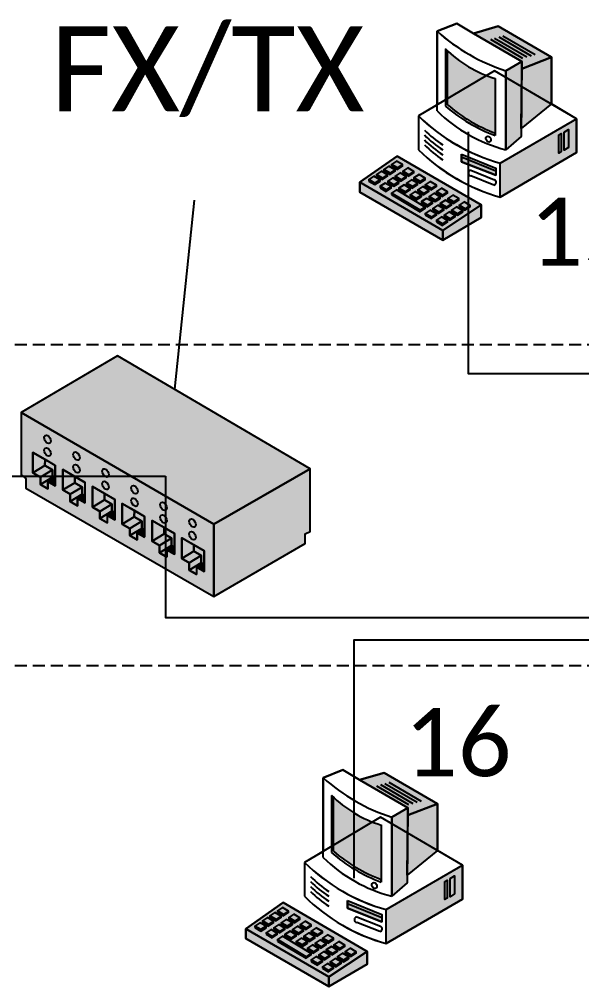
# Model space of a CAD drawing. Extents: x 1 to 296, y 20 to 201.
# Drawn here: x 172.94 to 190.46, y 135 to 165.13 of the extents above; entities that cross this region are included whole.
import ezdxf

# ---------------------------------------------------------------- set-up
doc = ezdxf.new("R2010")
doc.units = 0
doc.header["$LTSCALE"] = 2.97
doc.header["$MEASUREMENT"] = 0
doc.linetypes.add('HIDDEN2', pattern=[0.1875, 0.125, -0.0625])
doc.layers.get('0').update_dxf_attribs({"linetype": 'CONTINUOUS'})
doc.layers.add('CALLOUT', color=7, linetype='CONTINUOUS')
doc.layers.add('CONNECTOR', color=7, linetype='CONTINUOUS')
doc.styles.get("Standard").update_dxf_attribs({"font": 'txt.shx'})

msp = doc.modelspace()

# ---------------------------------------------------------------- hatches: boundary and pattern name
for color, points in [(7, [(188.592, 163.589), (188.594, 163.82), (187.089, 164.692), (187.853, 164.912), (189.514, 163.945)]), (7, [(188.592, 163.589), (189.514, 163.945), (189.514, 162.493), (188.574, 161.724)]), (7, [(188.094, 161.064), (188.094, 163.527), (188.594, 163.82), (188.574, 161.482)]), (7, [(187.919, 160.648), (190.3, 162.032), (190.3, 160.976), (187.919, 159.591)]), (253, [(186.717, 160.932), (187.788, 160.493), (187.788, 160.273), (186.717, 160.691)]), (7, [(183.55, 160.053), (184.708, 160.866), (187.329, 159.349), (186.128, 158.555)]), (7, [(183.55, 160.053), (186.128, 158.555), (186.128, 158.25), (183.55, 159.745)]), (7, [(186.128, 158.25), (186.128, 158.555), (187.329, 159.349), (187.329, 158.954)]), (6, [(179, 147.15), (181.85, 148.8), (181.85, 149.1), (182, 149.175), (182, 151.125), (176, 154.65), (173, 152.887), (173, 150.938), (173.15, 150.825), (173.15, 150.525)]), (7, [(173, 152.887), (179, 149.4), (182, 151.125), (176, 154.65)]), (7, [(173, 150.938), (173.15, 150.825), (173.15, 150.525), (179, 147.15), (179, 149.4), (173, 152.887)]), (7, [(173.367, 151.001), (173.741, 151.227), (173.743, 151.422), (173.367, 151.638)]), (7, [(173.743, 151.422), (173.741, 151.227), (173.973, 151.093), (173.973, 150.868), (174.062, 150.817), (174.062, 151.237)]), (7, [(173.599, 150.867), (173.973, 151.093), (173.741, 151.227), (173.367, 151.001)]), (7, [(173.599, 150.642), (173.973, 150.868), (173.973, 151.093), (173.599, 150.867)]), (7, [(174.295, 150.469), (174.669, 150.696), (174.671, 150.891), (174.295, 151.107)]), (7, [(179, 147.15), (181.85, 148.8), (181.85, 149.1), (182, 149.175), (182, 151.125), (179, 149.4)]), (7, [(173.831, 150.508), (173.831, 150.733), (174.028, 150.837), (173.973, 150.868), (173.599, 150.642)]), (7, [(174.062, 150.599), (174.062, 150.817), (174.028, 150.837), (173.831, 150.733)]), (7, [(174.527, 150.335), (174.9, 150.562), (174.669, 150.696), (174.295, 150.469)]), (7, [(174.671, 150.891), (174.669, 150.696), (174.9, 150.562), (174.9, 150.337), (174.99, 150.285), (174.99, 150.705)]), (7, [(174.527, 150.11), (174.9, 150.337), (174.9, 150.562), (174.527, 150.335)]), (7, [(175.223, 149.937), (175.596, 150.164), (175.599, 150.359), (175.223, 150.575)]), (7, [(175.599, 150.359), (175.596, 150.164), (175.828, 150.03), (175.828, 149.805), (175.917, 149.754), (175.917, 150.174)]), (7, [(174.758, 149.977), (174.758, 150.202), (174.956, 150.306), (174.9, 150.337), (174.527, 150.11)]), (7, [(174.99, 150.068), (174.99, 150.285), (174.956, 150.306), (174.758, 150.202)]), (7, [(175.454, 149.804), (175.828, 150.03), (175.596, 150.164), (175.223, 149.937)]), (7, [(176.15, 149.406), (176.524, 149.633), (176.526, 149.828), (176.15, 150.043)]), (7, [(175.454, 149.579), (175.828, 149.805), (175.828, 150.03), (175.454, 149.804)]), (7, [(175.686, 149.445), (175.686, 149.67), (175.884, 149.774), (175.828, 149.805), (175.454, 149.579)]), (7, [(175.917, 149.536), (175.917, 149.754), (175.884, 149.774), (175.686, 149.67)]), (7, [(176.526, 149.828), (176.524, 149.633), (176.756, 149.499), (176.756, 149.274), (176.845, 149.222), (176.845, 149.642)]), (7, [(176.382, 149.272), (176.756, 149.499), (176.524, 149.633), (176.15, 149.406)]), (7, [(176.382, 149.047), (176.756, 149.274), (176.756, 149.499), (176.382, 149.272)]), (7, [(177.078, 148.874), (177.452, 149.101), (177.454, 149.296), (177.078, 149.512)]), (7, [(176.613, 148.914), (176.613, 149.139), (176.811, 149.243), (176.756, 149.274), (176.382, 149.047)]), (7, [(176.845, 149.005), (176.845, 149.222), (176.811, 149.243), (176.613, 149.139)]), (7, [(177.454, 149.296), (177.452, 149.101), (177.683, 148.967), (177.683, 148.742), (177.773, 148.691), (177.773, 149.111)]), (7, [(177.31, 148.741), (177.683, 148.967), (177.452, 149.101), (177.078, 148.874)]), (7, [(177.31, 148.516), (177.683, 148.742), (177.683, 148.967), (177.31, 148.741)]), (7, [(178.004, 148.334), (178.378, 148.561), (178.38, 148.756), (178.004, 148.972)]), (7, [(177.541, 148.382), (177.541, 148.607), (177.739, 148.711), (177.683, 148.742), (177.31, 148.516)]), (7, [(177.773, 148.473), (177.773, 148.691), (177.739, 148.711), (177.541, 148.607)]), (7, [(178.236, 148.201), (178.609, 148.427), (178.378, 148.561), (178.004, 148.334)]), (7, [(178.38, 148.756), (178.378, 148.561), (178.609, 148.427), (178.609, 148.202), (178.699, 148.151), (178.699, 148.571)]), (7, [(178.236, 147.976), (178.609, 148.202), (178.609, 148.427), (178.236, 148.201)]), (7, [(178.467, 147.842), (178.467, 148.067), (178.665, 148.171), (178.609, 148.202), (178.236, 147.976)]), (7, [(178.699, 147.933), (178.699, 148.151), (178.665, 148.171), (178.467, 148.067)]), (7, [(185.042, 140.339), (185.044, 140.57), (183.539, 141.442), (184.303, 141.662), (185.964, 140.695)]), (7, [(184.544, 137.814), (184.544, 140.277), (185.044, 140.57), (185.024, 138.232)]), (7, [(185.042, 140.339), (185.964, 140.695), (185.964, 139.243), (185.024, 138.474)]), (7, [(184.369, 137.398), (186.75, 138.782), (186.75, 137.726), (184.369, 136.341)]), (7, [(180, 136.803), (181.158, 137.616), (183.779, 136.099), (182.578, 135.305)]), (253, [(183.167, 137.682), (184.238, 137.243), (184.238, 137.023), (183.167, 137.441)]), (7, [(180, 136.803), (182.578, 135.305), (182.578, 135), (180, 136.495)]), (7, [(182.578, 135), (182.578, 135.305), (183.779, 136.099), (183.779, 135.704)])]:
    msp.add_hatch(color=color).paths.add_polyline_path(points)
h = msp.add_hatch(color=7)
edge = h.paths.add_edge_path()
edge.add_line((186.281, 162.469), (186.281, 164.143))
edge.add_line((186.281, 164.143), (186.215, 164.208))
edge.add_ellipse((188.855, 166.919), major_axis=(0.032, -3.796), ratio=0.993528, start_angle=315.0949, end_angle=342.7363)
edge.add_line((187.766, 163.285), (187.766, 161.508))
edge.add_line((187.766, 161.508), (187.766, 161.587))
edge.add_ellipse((189.404, 166.091), major_axis=(-0.122, -4.794), ratio=0.993528, start_angle=320.5053, end_angle=341.3574, ccw=False)
h = msp.add_hatch(color=251)
h.paths.add_polyline_path([(189.907, 161.614), (190.043, 161.7), (190.043, 161.138), (189.907, 161.052)])
h.paths.add_polyline_path([(189.744, 161.526), (189.819, 161.57), (189.819, 161.008), (189.744, 160.964)])
h = msp.add_hatch(color=252)
h.paths.add_polyline_path([(184.533, 160.566), (184.722, 160.453), (184.722, 160.498), (184.533, 160.611)])
h.paths.add_polyline_path([(184.884, 160.354), (185.073, 160.242), (185.073, 160.287), (184.884, 160.399)])
h.paths.add_polyline_path([(185.235, 160.143), (185.424, 160.03), (185.424, 160.075), (185.235, 160.188)])
h.paths.add_polyline_path([(185.586, 159.931), (185.775, 159.819), (185.775, 159.864), (185.586, 159.976)])
h.paths.add_polyline_path([(185.937, 159.72), (186.126, 159.607), (186.126, 159.652), (185.937, 159.765)])
h.paths.add_polyline_path([(186.288, 159.508), (186.477, 159.396), (186.477, 159.441), (186.288, 159.553)])
h.paths.add_polyline_path([(184.722, 160.498), (184.722, 160.453), (184.879, 160.557), (184.879, 160.602)])
h.paths.add_polyline_path([(185.073, 160.287), (185.073, 160.242), (185.23, 160.345), (185.23, 160.39)])
h.paths.add_polyline_path([(185.424, 160.075), (185.424, 160.03), (185.581, 160.134), (185.581, 160.179)])
h.paths.add_polyline_path([(185.775, 159.864), (185.775, 159.819), (185.932, 159.922), (185.932, 159.967)])
h.paths.add_polyline_path([(186.126, 159.652), (186.126, 159.607), (186.283, 159.711), (186.283, 159.756)])
h.paths.add_polyline_path([(186.477, 159.441), (186.477, 159.396), (186.634, 159.499), (186.634, 159.544)])
h.paths.add_polyline_path([(186.639, 159.297), (186.828, 159.184), (186.828, 159.229), (186.639, 159.342)])
h.paths.add_polyline_path([(186.828, 159.229), (186.828, 159.184), (186.985, 159.288), (186.985, 159.333)])
h.paths.add_polyline_path([(184.299, 160.408), (184.488, 160.296), (184.488, 160.341), (184.299, 160.453)])
h.paths.add_polyline_path([(184.65, 160.197), (184.839, 160.084), (184.839, 160.129), (184.65, 160.242)])
h.paths.add_polyline_path([(185.001, 159.985), (185.19, 159.873), (185.19, 159.918), (185.001, 160.03)])
h.paths.add_polyline_path([(185.352, 159.774), (185.541, 159.661), (185.541, 159.706), (185.352, 159.819)])
h.paths.add_polyline_path([(185.703, 159.562), (185.892, 159.45), (185.892, 159.495), (185.703, 159.607)])
h.paths.add_polyline_path([(186.054, 159.351), (186.243, 159.238), (186.243, 159.283), (186.054, 159.396)])
h.paths.add_polyline_path([(184.488, 160.341), (184.488, 160.296), (184.645, 160.399), (184.645, 160.444)])
h.paths.add_polyline_path([(184.839, 160.129), (184.839, 160.084), (184.996, 160.188), (184.996, 160.233)])
h.paths.add_polyline_path([(185.19, 159.918), (185.19, 159.873), (185.347, 159.976), (185.347, 160.021)])
h.paths.add_polyline_path([(185.541, 159.706), (185.541, 159.661), (185.698, 159.765), (185.698, 159.81)])
h.paths.add_polyline_path([(185.892, 159.495), (185.892, 159.45), (186.049, 159.553), (186.049, 159.598)])
h.paths.add_polyline_path([(186.243, 159.283), (186.243, 159.238), (186.4, 159.342), (186.4, 159.387)])
h.paths.add_polyline_path([(186.405, 159.139), (186.594, 159.027), (186.594, 159.072), (186.405, 159.184)])
h.paths.add_polyline_path([(186.594, 159.072), (186.594, 159.027), (186.751, 159.13), (186.751, 159.175)])
h.paths.add_polyline_path([(184.065, 160.251), (184.254, 160.138), (184.254, 160.183), (184.065, 160.296)])
h.paths.add_polyline_path([(184.416, 160.039), (184.605, 159.927), (184.605, 159.972), (184.416, 160.084)])
h.paths.add_polyline_path([(184.767, 159.828), (184.956, 159.715), (184.956, 159.76), (184.767, 159.873)])
h.paths.add_polyline_path([(185.118, 159.616), (185.307, 159.504), (185.307, 159.549), (185.118, 159.661)])
h.paths.add_polyline_path([(185.469, 159.405), (185.658, 159.292), (185.658, 159.337), (185.469, 159.45)])
h.paths.add_polyline_path([(185.82, 159.193), (186.009, 159.081), (186.009, 159.126), (185.82, 159.238)])
h.paths.add_polyline_path([(184.254, 160.183), (184.254, 160.138), (184.411, 160.242), (184.411, 160.287)])
h.paths.add_polyline_path([(184.605, 159.972), (184.605, 159.927), (184.762, 160.03), (184.762, 160.075)])
h.paths.add_polyline_path([(184.956, 159.76), (184.956, 159.715), (185.113, 159.819), (185.113, 159.864)])
h.paths.add_polyline_path([(185.307, 159.549), (185.307, 159.504), (185.464, 159.607), (185.464, 159.652)])
h.paths.add_polyline_path([(185.658, 159.337), (185.658, 159.292), (185.815, 159.396), (185.815, 159.441)])
h.paths.add_polyline_path([(186.009, 159.126), (186.009, 159.081), (186.166, 159.184), (186.166, 159.229)])
h.paths.add_polyline_path([(186.171, 158.982), (186.36, 158.869), (186.36, 158.914), (186.171, 159.027)])
h.paths.add_polyline_path([(186.36, 158.914), (186.36, 158.869), (186.517, 158.973), (186.517, 159.018)])
h.paths.add_polyline_path([(183.831, 160.093), (184.02, 159.981), (184.02, 160.026), (183.831, 160.138)])
h.paths.add_polyline_path([(184.182, 159.882), (184.371, 159.769), (184.371, 159.814), (184.182, 159.927)])
h.paths.add_polyline_path([(184.533, 159.67), (185.424, 159.135), (185.424, 159.18), (184.533, 159.715)])
h.paths.add_polyline_path([(185.586, 159.036), (185.775, 158.923), (185.775, 158.968), (185.586, 159.081)])
h.paths.add_polyline_path([(184.02, 160.026), (184.02, 159.981), (184.177, 160.084), (184.177, 160.129)])
h.paths.add_polyline_path([(184.371, 159.814), (184.371, 159.769), (184.528, 159.873), (184.528, 159.918)])
h.paths.add_polyline_path([(185.424, 159.18), (185.424, 159.135), (185.581, 159.238), (185.581, 159.283)])
h.paths.add_polyline_path([(185.775, 158.968), (185.775, 158.923), (185.932, 159.027), (185.932, 159.072)])
h.paths.add_polyline_path([(185.937, 158.824), (186.126, 158.712), (186.126, 158.757), (185.937, 158.869)])
h.paths.add_polyline_path([(186.126, 158.757), (186.126, 158.712), (186.283, 158.815), (186.283, 158.86)])
h = msp.add_hatch(color=7)
edge = h.paths.add_edge_path()
edge.add_line((182.731, 139.219), (182.731, 140.893))
edge.add_line((182.731, 140.893), (182.665, 140.958))
edge.add_ellipse((185.305, 143.669), major_axis=(0.032, -3.796), ratio=0.993528, start_angle=315.0949, end_angle=342.7363)
edge.add_line((184.216, 140.035), (184.216, 138.258))
edge.add_line((184.216, 138.258), (184.216, 138.337))
edge.add_ellipse((185.854, 142.841), major_axis=(-0.122, -4.794), ratio=0.993528, start_angle=320.5053, end_angle=341.3574, ccw=False)
h = msp.add_hatch(color=251)
h.paths.add_polyline_path([(186.357, 138.364), (186.493, 138.45), (186.493, 137.888), (186.357, 137.802)])
h.paths.add_polyline_path([(186.194, 138.276), (186.269, 138.32), (186.269, 137.758), (186.194, 137.714)])
h = msp.add_hatch(color=252)
h.paths.add_polyline_path([(180.983, 137.316), (181.172, 137.203), (181.172, 137.248), (180.983, 137.361)])
h.paths.add_polyline_path([(181.334, 137.104), (181.523, 136.992), (181.523, 137.037), (181.334, 137.149)])
h.paths.add_polyline_path([(181.685, 136.893), (181.874, 136.78), (181.874, 136.825), (181.685, 136.938)])
h.paths.add_polyline_path([(182.036, 136.681), (182.225, 136.569), (182.225, 136.614), (182.036, 136.726)])
h.paths.add_polyline_path([(182.387, 136.47), (182.576, 136.357), (182.576, 136.402), (182.387, 136.515)])
h.paths.add_polyline_path([(182.738, 136.258), (182.927, 136.146), (182.927, 136.191), (182.738, 136.303)])
h.paths.add_polyline_path([(181.172, 137.248), (181.172, 137.203), (181.329, 137.307), (181.329, 137.352)])
h.paths.add_polyline_path([(181.523, 137.037), (181.523, 136.992), (181.68, 137.095), (181.68, 137.14)])
h.paths.add_polyline_path([(181.874, 136.825), (181.874, 136.78), (182.031, 136.884), (182.031, 136.929)])
h.paths.add_polyline_path([(182.225, 136.614), (182.225, 136.569), (182.382, 136.672), (182.382, 136.717)])
h.paths.add_polyline_path([(182.576, 136.402), (182.576, 136.357), (182.733, 136.461), (182.733, 136.506)])
h.paths.add_polyline_path([(182.927, 136.191), (182.927, 136.146), (183.084, 136.249), (183.084, 136.294)])
h.paths.add_polyline_path([(183.089, 136.047), (183.278, 135.934), (183.278, 135.979), (183.089, 136.092)])
h.paths.add_polyline_path([(183.278, 135.979), (183.278, 135.934), (183.435, 136.038), (183.435, 136.083)])
h.paths.add_polyline_path([(180.749, 137.158), (180.938, 137.046), (180.938, 137.091), (180.749, 137.203)])
h.paths.add_polyline_path([(181.1, 136.947), (181.289, 136.834), (181.289, 136.879), (181.1, 136.992)])
h.paths.add_polyline_path([(181.451, 136.735), (181.64, 136.623), (181.64, 136.668), (181.451, 136.78)])
h.paths.add_polyline_path([(181.802, 136.524), (181.991, 136.411), (181.991, 136.456), (181.802, 136.569)])
h.paths.add_polyline_path([(182.153, 136.312), (182.342, 136.2), (182.342, 136.245), (182.153, 136.357)])
h.paths.add_polyline_path([(182.504, 136.101), (182.693, 135.988), (182.693, 136.033), (182.504, 136.146)])
h.paths.add_polyline_path([(180.938, 137.091), (180.938, 137.046), (181.095, 137.149), (181.095, 137.194)])
h.paths.add_polyline_path([(181.289, 136.879), (181.289, 136.834), (181.446, 136.938), (181.446, 136.983)])
h.paths.add_polyline_path([(181.64, 136.668), (181.64, 136.623), (181.797, 136.726), (181.797, 136.771)])
h.paths.add_polyline_path([(181.991, 136.456), (181.991, 136.411), (182.148, 136.515), (182.148, 136.56)])
h.paths.add_polyline_path([(182.342, 136.245), (182.342, 136.2), (182.499, 136.303), (182.499, 136.348)])
h.paths.add_polyline_path([(182.693, 136.033), (182.693, 135.988), (182.85, 136.092), (182.85, 136.137)])
h.paths.add_polyline_path([(182.855, 135.889), (183.044, 135.777), (183.044, 135.822), (182.855, 135.934)])
h.paths.add_polyline_path([(183.044, 135.822), (183.044, 135.777), (183.201, 135.88), (183.201, 135.925)])
h.paths.add_polyline_path([(180.515, 137.001), (180.704, 136.888), (180.704, 136.933), (180.515, 137.046)])
h.paths.add_polyline_path([(180.866, 136.789), (181.055, 136.677), (181.055, 136.722), (180.866, 136.834)])
h.paths.add_polyline_path([(181.217, 136.578), (181.406, 136.465), (181.406, 136.51), (181.217, 136.623)])
h.paths.add_polyline_path([(181.568, 136.366), (181.757, 136.254), (181.757, 136.299), (181.568, 136.411)])
h.paths.add_polyline_path([(181.919, 136.155), (182.108, 136.042), (182.108, 136.087), (181.919, 136.2)])
h.paths.add_polyline_path([(182.27, 135.943), (182.459, 135.831), (182.459, 135.876), (182.27, 135.988)])
h.paths.add_polyline_path([(180.704, 136.933), (180.704, 136.888), (180.861, 136.992), (180.861, 137.037)])
h.paths.add_polyline_path([(181.055, 136.722), (181.055, 136.677), (181.212, 136.78), (181.212, 136.825)])
h.paths.add_polyline_path([(181.406, 136.51), (181.406, 136.465), (181.563, 136.569), (181.563, 136.614)])
h.paths.add_polyline_path([(181.757, 136.299), (181.757, 136.254), (181.914, 136.357), (181.914, 136.402)])
h.paths.add_polyline_path([(182.108, 136.087), (182.108, 136.042), (182.265, 136.146), (182.265, 136.191)])
h.paths.add_polyline_path([(182.459, 135.876), (182.459, 135.831), (182.616, 135.934), (182.616, 135.979)])
h.paths.add_polyline_path([(182.621, 135.732), (182.81, 135.619), (182.81, 135.664), (182.621, 135.777)])
h.paths.add_polyline_path([(182.81, 135.664), (182.81, 135.619), (182.967, 135.723), (182.967, 135.768)])
h.paths.add_polyline_path([(180.281, 136.843), (180.47, 136.731), (180.47, 136.776), (180.281, 136.888)])
h.paths.add_polyline_path([(180.632, 136.632), (180.821, 136.519), (180.821, 136.564), (180.632, 136.677)])
h.paths.add_polyline_path([(180.983, 136.42), (181.874, 135.885), (181.874, 135.93), (180.983, 136.465)])
h.paths.add_polyline_path([(182.036, 135.786), (182.225, 135.673), (182.225, 135.718), (182.036, 135.831)])
h.paths.add_polyline_path([(180.47, 136.776), (180.47, 136.731), (180.627, 136.834), (180.627, 136.879)])
h.paths.add_polyline_path([(180.821, 136.564), (180.821, 136.519), (180.978, 136.623), (180.978, 136.668)])
h.paths.add_polyline_path([(181.874, 135.93), (181.874, 135.885), (182.031, 135.988), (182.031, 136.033)])
h.paths.add_polyline_path([(182.225, 135.718), (182.225, 135.673), (182.382, 135.777), (182.382, 135.822)])
h.paths.add_polyline_path([(182.387, 135.574), (182.576, 135.462), (182.576, 135.507), (182.387, 135.619)])
h.paths.add_polyline_path([(182.576, 135.507), (182.576, 135.462), (182.733, 135.565), (182.733, 135.61)])

# ---------------------------------------------------------------- linework, layer by layer
at = {"color": 7, "linetype": 'CONTINUOUS'}
for p, q in [((186.565, 165), (185.953, 164.758)), ((185.953, 164.758), (186.565, 165)), ((186.565, 165), (185.953, 164.758)), ((187.089, 164.692), (186.565, 165)), ((186.565, 165), (187.09, 164.692)), ((187.089, 164.692), (186.565, 165)), ((187.853, 164.912), (187.089, 164.692)), ((187.853, 164.912), (187.089, 164.692)), ((189.514, 163.945), (187.853, 164.912)), ((189.514, 163.945), (187.853, 164.912)), ((185.953, 164.758), (185.953, 162.463)), ((185.953, 162.274), (185.953, 164.758)), ((185.953, 164.758), (185.953, 162.45)), ((187.09, 164.692), (188.594, 163.819)), ((187.613, 164.507), (188.618, 163.923)), ((187.744, 164.543), (188.749, 163.959)), ((187.875, 164.58), (188.88, 163.996)), ((188.006, 164.616), (189.011, 164.032)), ((186.215, 164.208), (186.215, 162.428)), ((186.281, 164.143), (186.215, 164.208)), ((186.281, 162.469), (186.281, 164.143)), ((189.514, 162.493), (189.514, 163.945)), ((189.514, 162.493), (189.514, 163.945)), ((188.594, 163.819), (188.094, 163.527)), ((187.744, 163.527), (185.374, 162.12)), ((190.3, 162.032), (187.744, 163.527)), ((188.094, 163.527), (188.094, 161.064)), ((187.766, 163.285), (187.766, 161.508)), ((185.953, 162.463), (185.374, 162.12)), ((185.953, 162.45), (185.374, 162.12)), ((190.3, 162.032), (189.514, 162.493)), ((190.3, 162.032), (189.514, 162.493)), ((185.374, 162.12), (185.374, 161.064)), ((185.374, 162.12), (185.374, 161.064)), ((185.374, 162.12), (185.374, 161.064)), ((187.919, 160.648), (190.3, 162.032)), ((190.3, 160.976), (190.3, 162.032)), ((190.3, 160.976), (190.3, 162.032)), ((187.766, 161.508), (187.766, 161.587)), ((187.919, 159.591), (190.3, 160.976)), ((187.919, 159.591), (190.3, 160.976)), ((186.717, 160.844), (187.788, 160.405)), ((187.919, 159.591), (187.919, 160.648)), ((187.001, 160.427), (187.744, 160.13)), ((187.722, 159.965), (187.001, 160.251)), ((183.015, 141.75), (182.403, 141.508)), ((182.403, 141.508), (183.015, 141.75)), ((183.015, 141.75), (182.403, 141.508)), ((183.539, 141.442), (183.015, 141.75)), ((183.015, 141.75), (183.54, 141.442)), ((183.539, 141.442), (183.015, 141.75)), ((184.303, 141.662), (183.539, 141.442)), ((184.303, 141.662), (183.539, 141.442)), ((185.964, 140.695), (184.303, 141.662)), ((185.964, 140.695), (184.303, 141.662)), ((182.403, 141.508), (182.403, 139.213)), ((182.403, 139.024), (182.403, 141.508)), ((182.403, 141.508), (182.403, 139.2)), ((183.54, 141.442), (185.044, 140.569)), ((184.325, 141.33), (185.33, 140.746)), ((184.456, 141.366), (185.461, 140.782)), ((184.063, 141.257), (185.068, 140.673)), ((184.194, 141.293), (185.199, 140.709)), ((182.665, 140.958), (182.665, 139.178)), ((182.731, 140.893), (182.665, 140.958)), ((182.731, 139.219), (182.731, 140.893)), ((185.044, 140.569), (184.544, 140.277)), ((185.964, 139.243), (185.964, 140.695)), ((185.964, 139.243), (185.964, 140.695)), ((184.194, 140.277), (181.824, 138.87)), ((186.75, 138.782), (184.194, 140.277)), ((184.544, 140.277), (184.544, 137.814)), ((184.216, 140.035), (184.216, 138.258)), ((182.403, 139.213), (181.824, 138.87)), ((182.403, 139.2), (181.824, 138.87)), ((186.75, 138.782), (185.964, 139.243)), ((186.75, 138.782), (185.964, 139.243)), ((181.824, 138.87), (181.824, 137.814)), ((181.824, 138.87), (181.824, 137.814)), ((181.824, 138.87), (181.824, 137.814)), ((184.369, 137.398), (186.75, 138.782)), ((186.75, 137.726), (186.75, 138.782)), ((186.75, 137.726), (186.75, 138.782)), ((184.216, 138.258), (184.216, 138.337)), ((184.369, 136.341), (186.75, 137.726)), ((184.369, 136.341), (186.75, 137.726)), ((183.167, 137.594), (184.238, 137.155)), ((184.369, 136.341), (184.369, 137.398)), ((183.451, 137.177), (184.194, 136.88)), ((184.172, 136.715), (183.451, 137.001))]:
    msp.add_line(p, q, dxfattribs=at)
at = {"color": 7, "linetype": 'HIDDEN2'}
for p, q in [((160, 155), (280, 155)), ((160, 145), (280, 145))]:
    msp.add_line(p, q, dxfattribs=at)
at = {"color": 7, "linetype": 'CONTINUOUS'}
for points in [[(188.592, 163.589), (188.594, 163.82), (187.089, 164.692), (187.853, 164.912), (189.514, 163.945)], [(188.592, 163.589), (189.514, 163.945), (189.514, 162.493), (188.574, 161.724)], [(188.094, 161.064), (188.094, 163.527), (188.594, 163.82), (188.574, 161.482)], [(187.919, 160.648), (190.3, 162.032), (190.3, 160.976), (187.919, 159.591)], [(186.717, 160.932), (187.788, 160.493), (187.788, 160.273), (186.717, 160.691)], [(183.55, 160.053), (183.55, 159.745), (186.128, 158.25), (187.329, 158.954), (187.329, 159.349), (184.708, 160.866)], [(183.55, 160.053), (184.708, 160.866), (187.329, 159.349), (186.128, 158.555)], [(183.55, 160.053), (184.708, 160.866), (187.329, 159.349), (187.329, 158.954), (186.128, 158.25), (183.55, 159.745)], [(184.533, 160.566), (184.722, 160.453), (184.722, 160.498), (184.533, 160.611)], [(184.722, 160.498), (184.722, 160.453), (184.879, 160.557), (184.879, 160.602)], [(184.065, 160.251), (184.254, 160.138), (184.254, 160.183), (184.065, 160.296)], [(184.254, 160.183), (184.254, 160.138), (184.411, 160.242), (184.411, 160.287)], [(184.299, 160.408), (184.488, 160.296), (184.488, 160.341), (184.299, 160.453)], [(184.488, 160.341), (184.488, 160.296), (184.645, 160.399), (184.645, 160.444)], [(184.884, 160.354), (185.073, 160.242), (185.073, 160.287), (184.884, 160.399)], [(185.073, 160.287), (185.073, 160.242), (185.23, 160.345), (185.23, 160.39)], [(183.55, 160.053), (186.128, 158.555), (186.128, 158.25), (183.55, 159.745)], [(183.831, 160.093), (184.02, 159.981), (184.02, 160.026), (183.831, 160.138)], [(184.02, 160.026), (184.02, 159.981), (184.177, 160.084), (184.177, 160.129)], [(184.416, 160.039), (184.605, 159.927), (184.605, 159.972), (184.416, 160.084)], [(184.605, 159.972), (184.605, 159.927), (184.762, 160.03), (184.762, 160.075)], [(184.65, 160.197), (184.839, 160.084), (184.839, 160.129), (184.65, 160.242)], [(184.839, 160.129), (184.839, 160.084), (184.996, 160.188), (184.996, 160.233)], [(185.001, 159.985), (185.19, 159.873), (185.19, 159.918), (185.001, 160.03)], [(185.19, 159.918), (185.19, 159.873), (185.347, 159.976), (185.347, 160.021)], [(185.235, 160.143), (185.424, 160.03), (185.424, 160.075), (185.235, 160.188)], [(185.424, 160.075), (185.424, 160.03), (185.581, 160.134), (185.581, 160.179)], [(184.182, 159.882), (184.371, 159.769), (184.371, 159.814), (184.182, 159.927)], [(184.371, 159.814), (184.371, 159.769), (184.528, 159.873), (184.528, 159.918)], [(184.533, 159.67), (185.424, 159.135), (185.424, 159.18), (184.533, 159.715)], [(184.767, 159.828), (184.956, 159.715), (184.956, 159.76), (184.767, 159.873)], [(184.956, 159.76), (184.956, 159.715), (185.113, 159.819), (185.113, 159.864)], [(185.352, 159.774), (185.541, 159.661), (185.541, 159.706), (185.352, 159.819)], [(185.541, 159.706), (185.541, 159.661), (185.698, 159.765), (185.698, 159.81)], [(185.586, 159.931), (185.775, 159.819), (185.775, 159.864), (185.586, 159.976)], [(185.775, 159.864), (185.775, 159.819), (185.932, 159.922), (185.932, 159.967)], [(185.937, 159.72), (186.126, 159.607), (186.126, 159.652), (185.937, 159.765)], [(186.126, 159.652), (186.126, 159.607), (186.283, 159.711), (186.283, 159.756)], [(185.118, 159.616), (185.307, 159.504), (185.307, 159.549), (185.118, 159.661)], [(185.307, 159.549), (185.307, 159.504), (185.464, 159.607), (185.464, 159.652)], [(185.469, 159.405), (185.658, 159.292), (185.658, 159.337), (185.469, 159.45)], [(185.658, 159.337), (185.658, 159.292), (185.815, 159.396), (185.815, 159.441)], [(185.703, 159.562), (185.892, 159.45), (185.892, 159.495), (185.703, 159.607)], [(185.892, 159.495), (185.892, 159.45), (186.049, 159.553), (186.049, 159.598)], [(186.054, 159.351), (186.243, 159.238), (186.243, 159.283), (186.054, 159.396)], [(186.243, 159.283), (186.243, 159.238), (186.4, 159.342), (186.4, 159.387)], [(186.288, 159.508), (186.477, 159.396), (186.477, 159.441), (186.288, 159.553)], [(186.477, 159.441), (186.477, 159.396), (186.634, 159.499), (186.634, 159.544)], [(185.424, 159.18), (185.424, 159.135), (185.581, 159.238), (185.581, 159.283)], [(185.586, 159.036), (185.775, 158.923), (185.775, 158.968), (185.586, 159.081)], [(185.82, 159.193), (186.009, 159.081), (186.009, 159.126), (185.82, 159.238)], [(186.009, 159.126), (186.009, 159.081), (186.166, 159.184), (186.166, 159.229)], [(186.128, 158.25), (186.128, 158.555), (187.329, 159.349), (187.329, 158.954)], [(186.405, 159.139), (186.594, 159.027), (186.594, 159.072), (186.405, 159.184)], [(186.594, 159.072), (186.594, 159.027), (186.751, 159.13), (186.751, 159.175)], [(186.639, 159.297), (186.828, 159.184), (186.828, 159.229), (186.639, 159.342)], [(186.828, 159.229), (186.828, 159.184), (186.985, 159.288), (186.985, 159.333)], [(185.775, 158.968), (185.775, 158.923), (185.932, 159.027), (185.932, 159.072)], [(185.937, 158.824), (186.126, 158.712), (186.126, 158.757), (185.937, 158.869)], [(186.126, 158.757), (186.126, 158.712), (186.283, 158.815), (186.283, 158.86)], [(186.171, 158.982), (186.36, 158.869), (186.36, 158.914), (186.171, 159.027)], [(186.36, 158.914), (186.36, 158.869), (186.517, 158.973), (186.517, 159.018)], [(173, 152.887), (179, 149.4), (182, 151.125), (176, 154.65)], [(173, 152.887), (173, 150.938), (173.15, 150.825), (173.15, 150.525), (179, 147.15), (181.85, 148.8), (181.85, 149.1), (182, 149.175), (182, 151.125), (176, 154.65)], [(173, 150.938), (173.15, 150.825), (173.15, 150.525), (179, 147.15), (179, 149.4), (173, 152.887)], [(174.061, 151.239), (174.061, 150.601), (173.829, 150.735), (173.829, 150.51), (173.598, 150.643), (173.598, 150.868), (173.366, 151.002), (173.366, 151.64)], [(173.367, 151.001), (173.741, 151.227), (173.743, 151.422), (173.367, 151.638)], [(173.743, 151.422), (173.741, 151.227), (173.973, 151.093), (173.973, 150.868), (174.062, 150.817), (174.062, 151.237)], [(173.599, 150.867), (173.973, 151.093), (173.741, 151.227), (173.367, 151.001)], [(173.599, 150.642), (173.973, 150.868), (173.973, 151.093), (173.599, 150.867)], [(174.988, 150.707), (174.988, 150.07), (174.757, 150.203), (174.757, 149.978), (174.525, 150.112), (174.525, 150.337), (174.294, 150.471), (174.294, 151.108)], [(174.295, 150.469), (174.669, 150.696), (174.671, 150.891), (174.295, 151.107)], [(179, 147.15), (181.85, 148.8), (181.85, 149.1), (182, 149.175), (182, 151.125), (179, 149.4)], [(173.831, 150.508), (173.831, 150.733), (174.028, 150.837), (173.973, 150.868), (173.599, 150.642)], [(174.062, 150.599), (174.062, 150.817), (174.028, 150.837), (173.831, 150.733)], [(174.527, 150.335), (174.9, 150.562), (174.669, 150.696), (174.295, 150.469)], [(174.671, 150.891), (174.669, 150.696), (174.9, 150.562), (174.9, 150.337), (174.99, 150.285), (174.99, 150.705)], [(174.527, 150.11), (174.9, 150.337), (174.9, 150.562), (174.527, 150.335)], [(175.916, 150.176), (175.916, 149.538), (175.684, 149.672), (175.684, 149.447), (175.453, 149.58), (175.453, 149.805), (175.221, 149.939), (175.221, 150.577)], [(175.223, 149.937), (175.596, 150.164), (175.599, 150.359), (175.223, 150.575)], [(175.599, 150.359), (175.596, 150.164), (175.828, 150.03), (175.828, 149.805), (175.917, 149.754), (175.917, 150.174)], [(174.758, 149.977), (174.758, 150.202), (174.956, 150.306), (174.9, 150.337), (174.527, 150.11)], [(174.99, 150.068), (174.99, 150.285), (174.956, 150.306), (174.758, 150.202)], [(175.454, 149.804), (175.828, 150.03), (175.596, 150.164), (175.223, 149.937)], [(176.844, 149.644), (176.844, 149.007), (176.612, 149.14), (176.612, 148.915), (176.381, 149.049), (176.381, 149.274), (176.149, 149.408), (176.149, 150.045)], [(176.15, 149.406), (176.524, 149.633), (176.526, 149.828), (176.15, 150.043)], [(175.454, 149.579), (175.828, 149.805), (175.828, 150.03), (175.454, 149.804)], [(175.686, 149.445), (175.686, 149.67), (175.884, 149.774), (175.828, 149.805), (175.454, 149.579)], [(175.917, 149.536), (175.917, 149.754), (175.884, 149.774), (175.686, 149.67)], [(176.526, 149.828), (176.524, 149.633), (176.756, 149.499), (176.756, 149.274), (176.845, 149.222), (176.845, 149.642)], [(176.382, 149.272), (176.756, 149.499), (176.524, 149.633), (176.15, 149.406)], [(176.382, 149.047), (176.756, 149.274), (176.756, 149.499), (176.382, 149.272)], [(177.771, 149.112), (177.771, 148.475), (177.54, 148.609), (177.54, 148.384), (177.308, 148.517), (177.308, 148.742), (177.077, 148.876), (177.077, 149.514)], [(177.078, 148.874), (177.452, 149.101), (177.454, 149.296), (177.078, 149.512)], [(176.613, 148.914), (176.613, 149.139), (176.811, 149.243), (176.756, 149.274), (176.382, 149.047)], [(176.845, 149.005), (176.845, 149.222), (176.811, 149.243), (176.613, 149.139)], [(177.454, 149.296), (177.452, 149.101), (177.683, 148.967), (177.683, 148.742), (177.773, 148.691), (177.773, 149.111)], [(177.31, 148.741), (177.683, 148.967), (177.452, 149.101), (177.078, 148.874)], [(177.31, 148.516), (177.683, 148.742), (177.683, 148.967), (177.31, 148.741)], [(178.698, 148.572), (178.698, 147.935), (178.466, 148.069), (178.466, 147.844), (178.234, 147.977), (178.234, 148.202), (178.003, 148.336), (178.003, 148.974)], [(178.004, 148.334), (178.378, 148.561), (178.38, 148.756), (178.004, 148.972)], [(177.541, 148.382), (177.541, 148.607), (177.739, 148.711), (177.683, 148.742), (177.31, 148.516)], [(177.773, 148.473), (177.773, 148.691), (177.739, 148.711), (177.541, 148.607)], [(178.236, 148.201), (178.609, 148.427), (178.378, 148.561), (178.004, 148.334)], [(178.38, 148.756), (178.378, 148.561), (178.609, 148.427), (178.609, 148.202), (178.699, 148.151), (178.699, 148.571)], [(178.236, 147.976), (178.609, 148.202), (178.609, 148.427), (178.236, 148.201)], [(178.467, 147.842), (178.467, 148.067), (178.665, 148.171), (178.609, 148.202), (178.236, 147.976)], [(178.699, 147.933), (178.699, 148.151), (178.665, 148.171), (178.467, 148.067)], [(185.042, 140.339), (185.044, 140.57), (183.539, 141.442), (184.303, 141.662), (185.964, 140.695)], [(184.544, 137.814), (184.544, 140.277), (185.044, 140.57), (185.024, 138.232)], [(185.042, 140.339), (185.964, 140.695), (185.964, 139.243), (185.024, 138.474)], [(184.369, 137.398), (186.75, 138.782), (186.75, 137.726), (184.369, 136.341)], [(180, 136.803), (180, 136.495), (182.578, 135), (183.779, 135.704), (183.779, 136.099), (181.158, 137.616)], [(180, 136.803), (181.158, 137.616), (183.779, 136.099), (182.578, 135.305)], [(180, 136.803), (181.158, 137.616), (183.779, 136.099), (183.779, 135.704), (182.578, 135), (180, 136.495)], [(183.167, 137.682), (184.238, 137.243), (184.238, 137.023), (183.167, 137.441)], [(180.749, 137.158), (180.938, 137.046), (180.938, 137.091), (180.749, 137.203)], [(180.938, 137.091), (180.938, 137.046), (181.095, 137.149), (181.095, 137.194)], [(180.983, 137.316), (181.172, 137.203), (181.172, 137.248), (180.983, 137.361)], [(181.172, 137.248), (181.172, 137.203), (181.329, 137.307), (181.329, 137.352)], [(181.334, 137.104), (181.523, 136.992), (181.523, 137.037), (181.334, 137.149)], [(181.523, 137.037), (181.523, 136.992), (181.68, 137.095), (181.68, 137.14)], [(180, 136.803), (182.578, 135.305), (182.578, 135), (180, 136.495)], [(180.281, 136.843), (180.47, 136.731), (180.47, 136.776), (180.281, 136.888)], [(180.47, 136.776), (180.47, 136.731), (180.627, 136.834), (180.627, 136.879)], [(180.515, 137.001), (180.704, 136.888), (180.704, 136.933), (180.515, 137.046)], [(180.704, 136.933), (180.704, 136.888), (180.861, 136.992), (180.861, 137.037)], [(180.866, 136.789), (181.055, 136.677), (181.055, 136.722), (180.866, 136.834)], [(181.055, 136.722), (181.055, 136.677), (181.212, 136.78), (181.212, 136.825)], [(181.1, 136.947), (181.289, 136.834), (181.289, 136.879), (181.1, 136.992)], [(181.289, 136.879), (181.289, 136.834), (181.446, 136.938), (181.446, 136.983)], [(181.685, 136.893), (181.874, 136.78), (181.874, 136.825), (181.685, 136.938)], [(181.874, 136.825), (181.874, 136.78), (182.031, 136.884), (182.031, 136.929)], [(180.632, 136.632), (180.821, 136.519), (180.821, 136.564), (180.632, 136.677)], [(180.821, 136.564), (180.821, 136.519), (180.978, 136.623), (180.978, 136.668)], [(181.217, 136.578), (181.406, 136.465), (181.406, 136.51), (181.217, 136.623)], [(181.406, 136.51), (181.406, 136.465), (181.563, 136.569), (181.563, 136.614)], [(181.451, 136.735), (181.64, 136.623), (181.64, 136.668), (181.451, 136.78)], [(181.64, 136.668), (181.64, 136.623), (181.797, 136.726), (181.797, 136.771)], [(181.802, 136.524), (181.991, 136.411), (181.991, 136.456), (181.802, 136.569)], [(181.991, 136.456), (181.991, 136.411), (182.148, 136.515), (182.148, 136.56)], [(182.036, 136.681), (182.225, 136.569), (182.225, 136.614), (182.036, 136.726)], [(182.225, 136.614), (182.225, 136.569), (182.382, 136.672), (182.382, 136.717)], [(182.387, 136.47), (182.576, 136.357), (182.576, 136.402), (182.387, 136.515)], [(182.576, 136.402), (182.576, 136.357), (182.733, 136.461), (182.733, 136.506)], [(180.983, 136.42), (181.874, 135.885), (181.874, 135.93), (180.983, 136.465)], [(181.568, 136.366), (181.757, 136.254), (181.757, 136.299), (181.568, 136.411)], [(181.757, 136.299), (181.757, 136.254), (181.914, 136.357), (181.914, 136.402)], [(181.919, 136.155), (182.108, 136.042), (182.108, 136.087), (181.919, 136.2)], [(182.108, 136.087), (182.108, 136.042), (182.265, 136.146), (182.265, 136.191)], [(182.153, 136.312), (182.342, 136.2), (182.342, 136.245), (182.153, 136.357)], [(182.342, 136.245), (182.342, 136.2), (182.499, 136.303), (182.499, 136.348)], [(182.738, 136.258), (182.927, 136.146), (182.927, 136.191), (182.738, 136.303)], [(182.927, 136.191), (182.927, 136.146), (183.084, 136.249), (183.084, 136.294)], [(181.874, 135.93), (181.874, 135.885), (182.031, 135.988), (182.031, 136.033)], [(182.27, 135.943), (182.459, 135.831), (182.459, 135.876), (182.27, 135.988)], [(182.459, 135.876), (182.459, 135.831), (182.616, 135.934), (182.616, 135.979)], [(182.504, 136.101), (182.693, 135.988), (182.693, 136.033), (182.504, 136.146)], [(182.578, 135), (182.578, 135.305), (183.779, 136.099), (183.779, 135.704)], [(182.693, 136.033), (182.693, 135.988), (182.85, 136.092), (182.85, 136.137)], [(182.855, 135.889), (183.044, 135.777), (183.044, 135.822), (182.855, 135.934)], [(183.044, 135.822), (183.044, 135.777), (183.201, 135.88), (183.201, 135.925)], [(183.089, 136.047), (183.278, 135.934), (183.278, 135.979), (183.089, 136.092)], [(183.278, 135.979), (183.278, 135.934), (183.435, 136.038), (183.435, 136.083)], [(182.036, 135.786), (182.225, 135.673), (182.225, 135.718), (182.036, 135.831)], [(182.225, 135.718), (182.225, 135.673), (182.382, 135.777), (182.382, 135.822)], [(182.387, 135.574), (182.576, 135.462), (182.576, 135.507), (182.387, 135.619)], [(182.576, 135.507), (182.576, 135.462), (182.733, 135.565), (182.733, 135.61)], [(182.621, 135.732), (182.81, 135.619), (182.81, 135.664), (182.621, 135.777)], [(182.81, 135.664), (182.81, 135.619), (182.967, 135.723), (182.967, 135.768)]]:
    msp.add_lwpolyline(points, close=True, dxfattribs=at)
at = {"color": 251, "linetype": 'CONTINUOUS'}
for points in [[(189.744, 161.526), (189.819, 161.57), (189.819, 161.008), (189.744, 160.964)], [(189.907, 161.614), (190.043, 161.7), (190.043, 161.138), (189.907, 161.052)], [(186.194, 138.276), (186.269, 138.32), (186.269, 137.758), (186.194, 137.714)], [(186.357, 138.364), (186.493, 138.45), (186.493, 137.888), (186.357, 137.802)]]:
    msp.add_lwpolyline(points, close=True, dxfattribs=at)
at = {"color": 7, "linetype": 'CONTINUOUS'}
for points in [[(186.717, 160.932), (187.788, 160.493), (187.788, 160.273)], [(186.717, 160.932), (186.717, 160.691), (187.788, 160.273)], [(183.167, 137.682), (184.238, 137.243), (184.238, 137.023)], [(183.167, 137.682), (183.167, 137.441), (184.238, 137.023)]]:
    msp.add_lwpolyline(points, dxfattribs=at)
at = {"color": 10, "linetype": 'CONTINUOUS'}
for points in [[(184.533, 160.611), (184.722, 160.498), (184.879, 160.602), (184.69, 160.714)], [(184.065, 160.296), (184.254, 160.183), (184.411, 160.287), (184.222, 160.399)], [(184.299, 160.453), (184.488, 160.341), (184.645, 160.444), (184.456, 160.557)], [(184.65, 160.242), (184.839, 160.129), (184.996, 160.233), (184.807, 160.345)], [(184.884, 160.399), (185.073, 160.287), (185.23, 160.39), (185.041, 160.503)], [(185.235, 160.188), (185.424, 160.075), (185.581, 160.179), (185.392, 160.291)], [(183.831, 160.138), (184.02, 160.026), (184.177, 160.129), (183.988, 160.242)], [(184.182, 159.927), (184.371, 159.814), (184.528, 159.918), (184.339, 160.03)], [(184.416, 160.084), (184.605, 159.972), (184.762, 160.075), (184.573, 160.188)], [(185.001, 160.03), (185.19, 159.918), (185.347, 160.021), (185.158, 160.134)], [(185.586, 159.976), (185.775, 159.864), (185.932, 159.967), (185.743, 160.08)], [(184.533, 159.715), (185.424, 159.18), (185.581, 159.283), (184.69, 159.819)], [(184.767, 159.873), (184.956, 159.76), (185.113, 159.864), (184.924, 159.976)], [(185.118, 159.661), (185.307, 159.549), (185.464, 159.652), (185.275, 159.765)], [(185.352, 159.819), (185.541, 159.706), (185.698, 159.81), (185.509, 159.922)], [(185.703, 159.607), (185.892, 159.495), (186.049, 159.598), (185.86, 159.711)], [(185.937, 159.765), (186.126, 159.652), (186.283, 159.756), (186.094, 159.868)], [(185.469, 159.45), (185.658, 159.337), (185.815, 159.441), (185.626, 159.553)], [(186.054, 159.396), (186.243, 159.283), (186.4, 159.387), (186.211, 159.499)], [(186.288, 159.553), (186.477, 159.441), (186.634, 159.544), (186.445, 159.657)], [(186.639, 159.342), (186.828, 159.229), (186.985, 159.333), (186.796, 159.445)], [(185.586, 159.081), (185.775, 158.968), (185.932, 159.072), (185.743, 159.184)], [(185.82, 159.238), (186.009, 159.126), (186.166, 159.229), (185.977, 159.342)], [(186.171, 159.027), (186.36, 158.914), (186.517, 159.018), (186.328, 159.13)], [(186.405, 159.184), (186.594, 159.072), (186.751, 159.175), (186.562, 159.288)], [(185.937, 158.869), (186.126, 158.757), (186.283, 158.86), (186.094, 158.973)], [(180.983, 137.361), (181.172, 137.248), (181.329, 137.352), (181.14, 137.464)], [(180.515, 137.046), (180.704, 136.933), (180.861, 137.037), (180.672, 137.149)], [(180.749, 137.203), (180.938, 137.091), (181.095, 137.194), (180.906, 137.307)], [(181.1, 136.992), (181.289, 136.879), (181.446, 136.983), (181.257, 137.095)], [(181.334, 137.149), (181.523, 137.037), (181.68, 137.14), (181.491, 137.253)], [(180.281, 136.888), (180.47, 136.776), (180.627, 136.879), (180.438, 136.992)], [(180.866, 136.834), (181.055, 136.722), (181.212, 136.825), (181.023, 136.938)], [(181.451, 136.78), (181.64, 136.668), (181.797, 136.771), (181.608, 136.884)], [(181.685, 136.938), (181.874, 136.825), (182.031, 136.929), (181.842, 137.041)], [(182.036, 136.726), (182.225, 136.614), (182.382, 136.717), (182.193, 136.83)], [(180.632, 136.677), (180.821, 136.564), (180.978, 136.668), (180.789, 136.78)], [(180.983, 136.465), (181.874, 135.93), (182.031, 136.033), (181.14, 136.569)], [(181.217, 136.623), (181.406, 136.51), (181.563, 136.614), (181.374, 136.726)], [(181.568, 136.411), (181.757, 136.299), (181.914, 136.402), (181.725, 136.515)], [(181.802, 136.569), (181.991, 136.456), (182.148, 136.56), (181.959, 136.672)], [(182.387, 136.515), (182.576, 136.402), (182.733, 136.506), (182.544, 136.618)], [(181.919, 136.2), (182.108, 136.087), (182.265, 136.191), (182.076, 136.303)], [(182.153, 136.357), (182.342, 136.245), (182.499, 136.348), (182.31, 136.461)], [(182.504, 136.146), (182.693, 136.033), (182.85, 136.137), (182.661, 136.249)], [(182.738, 136.303), (182.927, 136.191), (183.084, 136.294), (182.895, 136.407)], [(183.089, 136.092), (183.278, 135.979), (183.435, 136.083), (183.246, 136.195)], [(182.036, 135.831), (182.225, 135.718), (182.382, 135.822), (182.193, 135.934)], [(182.27, 135.988), (182.459, 135.876), (182.616, 135.979), (182.427, 136.092)], [(182.621, 135.777), (182.81, 135.664), (182.967, 135.768), (182.778, 135.88)], [(182.855, 135.934), (183.044, 135.822), (183.201, 135.925), (183.012, 136.038)], [(182.387, 135.619), (182.576, 135.507), (182.733, 135.61), (182.544, 135.723)]]:
    msp.add_lwpolyline(points, close=True, dxfattribs=at)
at = {"color": 165, "linetype": 'CONTINUOUS'}
msp.add_lwpolyline([(179, 147.15), (181.85, 148.8), (181.85, 149.1), (182, 149.175), (182, 151.125), (176, 154.65), (173, 152.887), (173, 150.938), (173.15, 150.825), (173.15, 150.525)], close=True, dxfattribs=at)
at = {"color": 7, "linetype": 'CONTINUOUS'}
for centre, major_axis, start_param, end_param in [((189.934, 169.269), (0, -6.034), 5.556901, 5.971177), ((189.885, 169.183), (0, -5.937), 5.553467, 5.974611), ((188.855, 166.919), (0.032, -3.796), -0.783742, -0.301308), ((189.487, 166.233), (0.009, -5.033), -0.71516, -0.353206), ((189.404, 166.091), (-0.122, -4.794), -0.689313, -0.325375), ((189.548, 166.467), (0, -6.045), 5.514882, 6.008547), ((189.499, 166.381), (0, -5.949), 5.510798, 6.012631), ((189.328, 165.802), (0, -4.898), 5.516794, 6.026737), ((188.013, 164.152), (0, -3.494), -0.78478, -0.574048), ((188.013, 163.998), (0, -3.494), -0.78478, -0.574048), ((188.013, 163.844), (0, -3.494), -0.78478, -0.574048), ((188.013, 163.69), (0, -3.494), -0.78478, -0.574048), ((189.482, 165.29), (0, -5.912), 5.508675, 6.013865), ((189.482, 165.29), (0, -5.912), 5.508675, 6.013865), ((189.534, 165.381), (0, -6.014), -0.770143, -0.273687), ((187.018, 160.339), (0, -0.0895), 3.330331, 6.094447), ((187.709, 160.051), (0, -0.0867), 0.152119, 2.724371), ((186.384, 146.019), (0, -6.034), 5.556901, 5.971177), ((186.335, 145.933), (0, -5.937), 5.553467, 5.974611), ((185.305, 143.669), (0.032, -3.796), -0.783742, -0.301308), ((185.854, 142.841), (-0.122, -4.794), -0.689313, -0.325375), ((185.778, 142.552), (0, -4.898), 5.516794, 6.026737), ((185.937, 142.983), (0.009, -5.033), -0.71516, -0.353206), ((185.998, 143.217), (0, -6.045), 5.514882, 6.008547), ((185.949, 143.131), (0, -5.949), 5.510798, 6.012631), ((184.463, 140.902), (0, -3.494), -0.78478, -0.574048), ((184.463, 140.748), (0, -3.494), -0.78478, -0.574048), ((184.463, 140.594), (0, -3.494), -0.78478, -0.574048), ((185.932, 142.04), (0, -5.912), 5.508675, 6.013865), ((185.932, 142.04), (0, -5.912), 5.508675, 6.013865), ((185.984, 142.131), (0, -6.014), -0.770143, -0.273687), ((184.463, 140.44), (0, -3.494), -0.78478, -0.574048), ((183.468, 137.089), (0, -0.0895), 3.330331, 6.094447), ((184.159, 136.801), (0, -0.0867), 0.152119, 2.724371)]:
    msp.add_ellipse(centre, major_axis=major_axis, ratio=0.993528, start_param=start_param, end_param=end_param, dxfattribs=at)
for centre, major_axis, ratio in [((187.552, 161.397), (0.049, -0.0849), 0.747569), ((173.822, 152.045), (0.071, -0.122), 0.618371), ((173.822, 151.653), (0.071, -0.122), 0.618371), ((174.725, 151.524), (0.071, -0.122), 0.618371), ((174.725, 151.132), (0.071, -0.122), 0.618371), ((175.628, 151.002), (0.071, -0.122), 0.618371), ((175.628, 150.61), (0.071, -0.122), 0.618371), ((176.531, 150.481), (0.071, -0.122), 0.618371), ((176.531, 150.089), (0.071, -0.122), 0.618371), ((177.434, 149.959), (0.071, -0.122), 0.618371), ((177.434, 149.568), (0.071, -0.122), 0.618371), ((178.337, 149.438), (0.071, -0.122), 0.618371), ((178.337, 149.046), (0.071, -0.122), 0.618371), ((184.002, 138.147), (0.049, -0.0849), 0.747569)]:
    msp.add_ellipse(centre, major_axis=major_axis, ratio=ratio, dxfattribs=at)
at = {"layer": 'CALLOUT', "linetype": 'CONTINUOUS'}
msp.add_line((178.387, 159.5), (177.779, 153.605), dxfattribs=at)
at = {"layer": 'CONNECTOR', "linetype": 'CONTINUOUS'}
msp.add_lwpolyline([(186.925, 161.625), (186.925, 154.1), (204.167, 154.1, -1), (205.833, 154.1), (206.625, 154.1), (206.625, 150)], format="xyb", dxfattribs=at)
for points in [[(164.5, 149.625), (170.875, 149.625), (170.875, 150.9), (177.5, 150.9)], [(177.5, 150.9), (177.5, 146.5), (202.92, 146.5), (202.92, 148.883), (206.625, 148.883), (206.625, 150)], [(183.375, 138.375), (183.375, 145.8), (203.68, 145.8), (203.68, 148.675), (206.625, 148.675), (206.625, 150)]]:
    msp.add_lwpolyline(points, dxfattribs=at)

# ---------------------------------------------------------------- texts
at = {"layer": 'CALLOUT', "insert": (178.8, 163.5), "char_height": 2.64584, "width": 25, "attachment_point": 5}
msp.add_mtext('\\C7;\\fCalibri|b0|i0|;\\H2.6458414077759;FX/TX', dxfattribs=at)
at = {"layer": 'CONNECTOR', "char_height": 2.11666, "width": 14.11111, "attachment_point": 5}
for s, insert in [('\\C7;\\fCalibri|b0|i0|;\\H2.1166585922241;15', (190.5, 158.5)), ('\\C7;\\fCalibri|b0|i0|;\\H2.1166585922241;16', (186.6, 142.6))]:
    msp.add_mtext(s, dxfattribs=dict(at, insert=insert))

doc.saveas('drawing.dxf')
